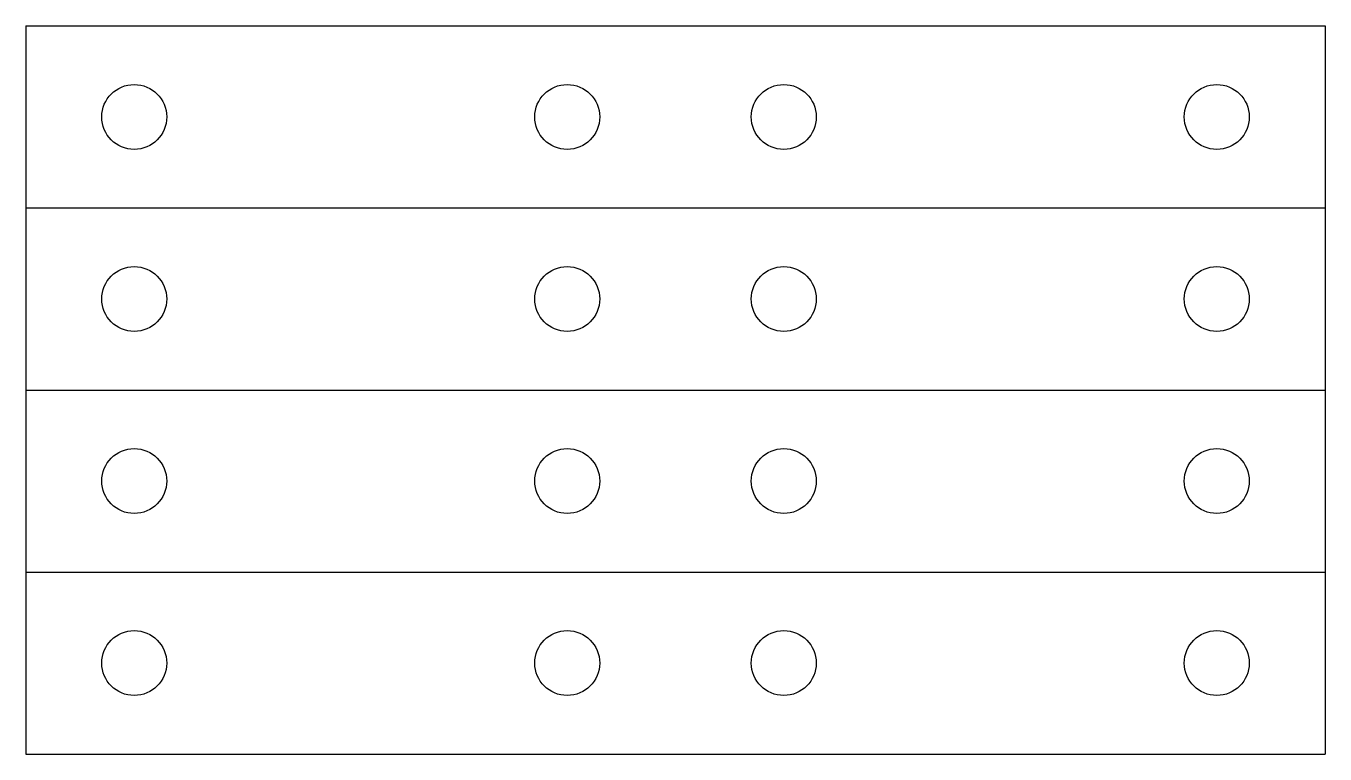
# Model space of a CAD drawing. Header units: inches. Extents: x 0 to 60, y 2.3 to 35.9.
import ezdxf

# ---------------------------------------------------------------- set-up
doc = ezdxf.new("R2010")
doc.units = ezdxf.units.IN
doc.header["$MEASUREMENT"] = 0

msp = doc.modelspace()

# ---------------------------------------------------------------- linework, layer by layer
for p, q in [((0, 35.95), (0, 2.293)), ((0, 35.95), (60, 35.95)), ((60, 35.95), (60, 2.293)), ((0, 27.536), (60, 27.536)), ((0, 19.121), (60, 19.121)), ((0, 10.707), (60, 10.707)), ((0, 2.293), (60, 2.293))]:
    msp.add_line(p, q)
for centre in [(5, 31.743), (25, 31.743), (35, 31.743), (55, 31.743), (5, 23.328), (25, 23.328), (35, 23.328), (55, 23.328), (5, 14.914), (25, 14.914), (35, 14.914), (55, 14.914), (5, 6.5), (25, 6.5), (35, 6.5), (55, 6.5)]:
    msp.add_circle(centre, 1.5)

doc.saveas('drawing.dxf')
